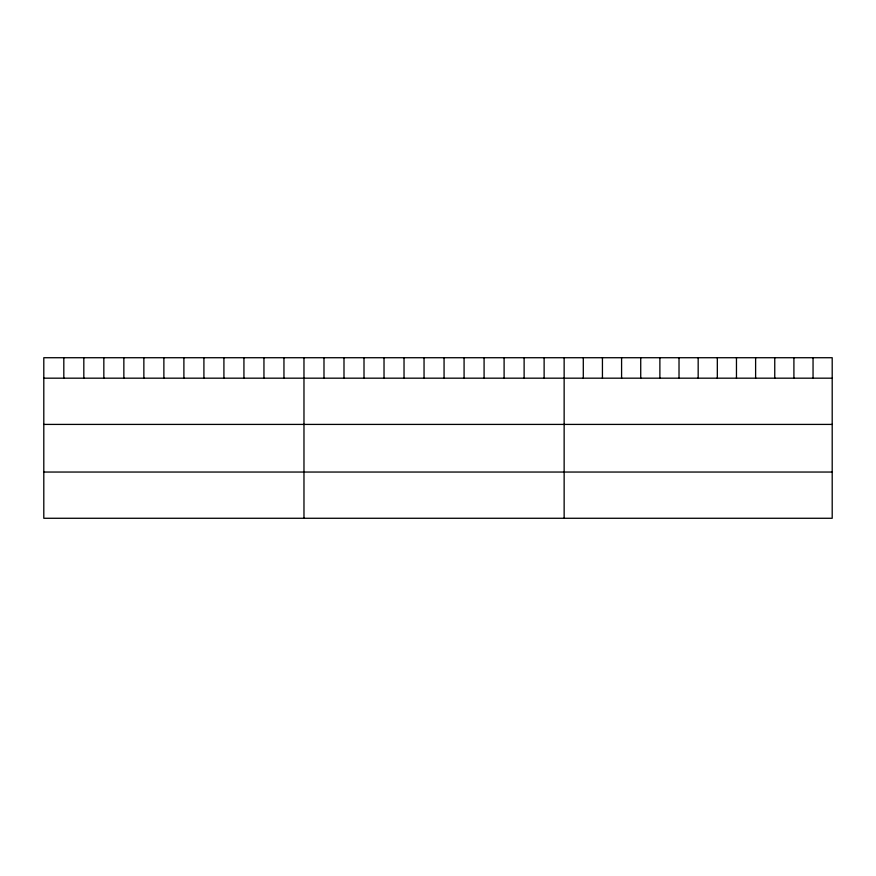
<?xml version="1.0" encoding="UTF-8"?>
<svg xmlns="http://www.w3.org/2000/svg" width="876" height="876" viewBox="0 0 876 876"><rect width="100%" height="100%" fill="white"/><g stroke="black" fill="none" stroke-linecap="round" stroke-linejoin="round"><path stroke-width="1.31" d="M832.2 378.18L832.2 518.274L43.8 518.274L43.8 357.726L832.2 357.726L832.2 378.18L43.8 378.18M43.8 424.411L832.2 424.411M43.8 472.044L832.2 472.044M813.048 357.726L813.048 378.18M793.908 357.726L793.908 378.18M774.756 357.726L774.756 378.18M755.616 357.726L755.616 378.18M736.464 357.726L736.464 378.18M717.324 357.726L717.324 378.18M698.172 357.726L698.172 378.18M679.02 357.726L679.02 378.18M659.88 357.726L659.88 378.18M640.728 357.726L640.728 378.18M621.588 357.726L621.588 378.18M602.436 357.726L602.436 378.18M583.296 357.726L583.296 378.18M564.144 357.726L564.144 518.274M544.127 357.726L544.127 378.18M524.122 357.726L524.122 378.18M504.105 357.726L504.105 378.18M484.089 357.726L484.089 378.18M464.083 357.726L464.083 378.18M444.066 357.726L444.066 378.18M424.05 357.726L424.05 378.18M404.033 357.726L404.033 378.18M384.027 357.726L384.027 378.18M364.011 357.726L364.011 378.18M343.994 357.726L343.994 378.18M323.989 357.726L323.989 378.18M303.972 357.726L303.972 518.274M283.955 357.726L283.955 378.18M263.95 357.726L263.95 378.18M243.933 357.726L243.933 378.18M223.917 357.726L223.917 378.18M203.911 357.726L203.911 378.18M183.894 357.726L183.894 378.18M163.878 357.726L163.878 378.18M143.861 357.726L143.861 378.18M123.855 357.726L123.855 378.18M103.839 357.726L103.839 378.18M83.822 357.726L83.822 378.18M63.817 357.726L63.817 378.18"/></g></svg>
